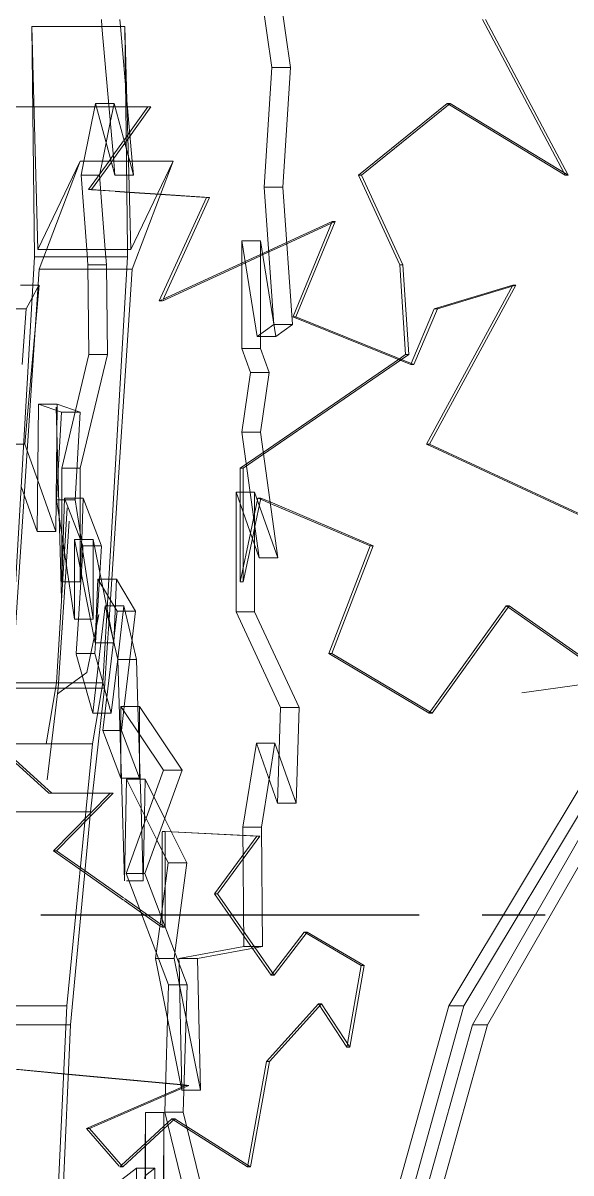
# Model space of a CAD drawing. Header units: millimetres. Extents: x -39027 to 364494, y -35256 to 94895.
# Drawn here: x 329984 to 330674, y 33604 to 35051 of the extents above; entities that cross this region are included whole.
import ezdxf

# ---------------------------------------------------------------- set-up
doc = ezdxf.new("R2010")
doc.units = ezdxf.units.MM
doc.header["$LTSCALE"] = 25
doc.linetypes.add('CENTER2', pattern=[28.575, 19.05, -3.175, 3.175, -3.175])
doc.layers.add('Grid-18', color=6, linetype='CENTER2')
doc.layers.add('L-PLNT', color=71, linetype='Continuous', lineweight=5)

# ---------------------------------------------------------------- blocks, each defined once
blk = doc.blocks.new('PLANTING_Coloured tree scaleable - 6 Meters-971505-RAMP SECTION')
at = {"layer": 'L-PLNT'}
for p, q in [((12928.8, 58366.7), (12911.7, 58487.1)), ((12935.2, 58487.1), (12952.2, 58366.7)), ((12714.2, 58426.9), (12714.9, 58418.4)), ((12738.3, 58418.4), (12737.6, 58426.9)), ((13296.3, 58234.6), (13194, 58426.9)), ((13197.8, 58426.9), (13301.9, 58231.2)), ((12634, 58137.4), (12626.6, 58418.4)), ((12626.6, 58418.4), (12630, 58128.4)), ((12626.6, 58418.4), (12743.7, 58418.4)), ((12714.9, 58418.4), (12729.7, 58248.8)), ((12746, 58330.3), (12738.3, 58418.4)), ((12745.7, 58248.8), (12743.7, 58418.4)), ((12743.7, 58418.4), (12748.2, 58248.8)), ((12919.1, 58216.1), (12928.8, 58366.7)), ((12928.8, 58366.7), (12952.2, 58366.7)), ((12952.2, 58366.7), (12942.5, 58216.1)), ((12753.1, 58248.8), (12746, 58330.3)), ((12560.3, 58317), (12627.8, 58317)), ((12627.8, 58317), (12560.3, 58317)), ((12627.8, 58317), (12705.9, 58317)), ((12705.9, 58317), (12627.8, 58317)), ((12706.9, 58321.5), (12692.1, 58248.8)), ((12706.6, 58317), (12723.8, 58317)), ((12723.8, 58317), (12706.6, 58317)), ((12726.5, 58248.8), (12706.9, 58321.5)), ((12706.9, 58321.5), (12723.4, 58321.5)), ((12723.4, 58321.5), (12730.3, 58321.5)), ((12723.8, 58317), (12731.5, 58317)), ((12731.5, 58317), (12723.8, 58317)), ((12725.4, 58297.6), (12730.3, 58321.5)), ((12730.3, 58321.5), (12748, 58255.8)), ((12731.5, 58317), (12746.4, 58317)), ((12746.4, 58317), (12731.5, 58317)), ((12746.4, 58317), (12772.6, 58317)), ((12776.4, 58317), (12746.4, 58317)), ((12772.6, 58317), (12747.3, 58281.7)), ((12747.5, 58276.6), (12776.4, 58317)), ((12776.4, 58317), (12772.6, 58317)), ((13037.8, 58231.2), (13149.4, 58321.5)), ((13153.2, 58321.5), (13041.6, 58231.2)), ((13149.4, 58321.5), (13151.5, 58320.2)), ((13153.2, 58321.5), (13149.4, 58321.5)), ((13152.6, 58319.5), (13298.1, 58231.2)), ((13301.9, 58231.2), (13153.2, 58321.5)), ((12715.6, 58248.8), (12725.4, 58297.6)), ((12747.3, 58281.7), (12742.7, 58275.3)), ((12741.9, 58274.2), (12729.1, 58256.2)), ((12729.5, 58251.5), (12743.8, 58271.5)), ((12743.8, 58271.5), (12747.5, 58276.6)), ((12729.1, 58256.2), (12723.8, 58248.8)), ((12727.6, 58248.8), (12729.5, 58251.5)), ((12748, 58255.8), (12749.9, 58248.8)), ((12687.3, 58248.8), (12634, 58137.4)), ((12635.8, 58112.6), (12687.3, 58248.8)), ((12687.3, 58248.8), (12804.4, 58248.8)), ((12692.1, 58248.8), (12688.6, 58231.2)), ((12723.8, 58248.8), (12698.1, 58213)), ((12701.9, 58213), (12726.8, 58247.7)), ((12712, 58231.2), (12715.6, 58248.8)), ((12731.2, 58231.2), (12726.5, 58248.8)), ((12729.7, 58248.8), (12731.2, 58231.2)), ((12747, 58137.4), (12745.7, 58248.8)), ((12748.2, 58248.8), (12751.2, 58137.4)), ((12749.9, 58248.8), (12754.7, 58231.2)), ((12751.2, 58137.4), (12804.4, 58248.8)), ((12804.4, 58248.8), (12752.9, 58112.6)), ((12754.7, 58231.2), (12753.1, 58248.8)), ((12688.6, 58231.2), (12695.7, 58137.4)), ((12688.6, 58231.2), (12712, 58231.2)), ((12719.1, 58137.4), (12712, 58231.2)), ((12731.2, 58231.2), (12748.7, 58231.2)), ((12748.7, 58231.2), (12754.7, 58231.2)), ((13089.8, 58118.2), (13037.8, 58231.2)), ((13041.6, 58231.2), (13037.8, 58231.2)), ((13041.6, 58231.2), (13093.7, 58118.2)), ((13298.1, 58231.2), (13296.3, 58234.6)), ((13301.9, 58231.2), (13298.1, 58231.2)), ((12698.1, 58213), (12701.4, 58212.7)), ((12701.6, 58213), (12698.1, 58213)), ((12730.8, 58211), (12701.9, 58213)), ((12702.1, 58212.7), (12730.8, 58210.8)), ((12749.2, 58209.8), (12731.4, 58211)), ((12731.4, 58210.7), (12749.2, 58209.5)), ((12788.7, 58207.1), (12749.2, 58209.8)), ((12749.2, 58209.5), (12788.6, 58206.9)), ((12931.2, 58043), (12919.1, 58216.1)), ((12919.1, 58216.1), (12942.5, 58216.1)), ((12942.5, 58216.1), (12954.7, 58043)), ((12846.5, 58202.9), (12787.1, 58072.8)), ((12788.6, 58206.9), (12846.5, 58202.9)), ((12850.3, 58202.9), (12788.7, 58207.1)), ((12791.4, 58073.8), (12850.3, 58202.9)), ((12850.3, 58202.9), (12846.5, 58202.9)), ((12947.4, 58146.5), (13004.8, 58172.9)), ((13008.6, 58172.9), (12947.5, 58144.8)), ((13004.8, 58172.9), (12955.5, 58053.2)), ((12959.1, 58052.8), (13008.6, 58172.9)), ((13008.6, 58172.9), (13004.8, 58172.9)), ((12634, 58137.4), (12751.2, 58137.4)), ((12695.7, 58137.4), (12697.1, 58118.2)), ((12720.5, 58118.2), (12719.1, 58137.4)), ((12747.1, 58128.4), (12747, 58137.4)), ((12891, 58012.9), (12891, 58148.4)), ((12891, 58148.4), (12910.5, 58027.9)), ((12891, 58148.4), (12914.4, 58148.4)), ((12933.9, 58027.9), (12914.4, 58148.4)), ((12914.4, 58148.4), (12914.4, 58027.9)), ((12947.5, 58144.8), (12915.1, 58129.9)), ((12915.2, 58131.7), (12947.4, 58146.5)), ((12630, 58128.4), (12598.9, 57592)), ((12630, 58128.4), (12747.1, 58128.4)), ((12723.6, 57722.4), (12747.1, 58128.4)), ((12895.5, 58120.9), (12791.6, 58073.1)), ((12791.9, 58075), (12895.2, 58122.5)), ((12895.2, 58122.5), (12914.4, 58131.4)), ((12914.4, 58129.6), (12895.5, 58120.9)), ((12601.1, 57585.5), (12635.8, 58112.6)), ((12635.8, 58112.6), (12752.9, 58112.6)), ((12697.1, 58118.2), (12698.3, 58005.3)), ((12697.1, 58118.2), (12720.5, 58118.2)), ((12721.7, 58005.3), (12720.5, 58118.2)), ((12752.9, 58112.6), (12727.2, 57722.4)), ((13097.3, 58005.3), (13089.8, 58118.2)), ((13093.7, 58118.2), (13089.8, 58118.2)), ((13093.7, 58118.2), (13101.1, 58005.3)), ((12612.2, 58092.8), (12627.9, 58092.8)), ((12635.7, 58092.8), (12617.8, 57892.6)), ((12627.9, 58092.8), (12634.4, 58092.8)), ((12634.4, 58090.4), (12635.7, 58092.8)), ((13232.3, 58092.8), (13123.5, 57892.6)), ((13127.3, 57892.6), (13236.1, 58092.8)), ((13133.4, 58062.8), (13232.3, 58092.8)), ((13236.1, 58092.8), (13137.2, 58062.8)), ((13236.1, 58092.8), (13232.3, 58092.8)), ((12627, 58076.7), (12634.2, 58090.2)), ((12596, 58062.8), (12619.5, 58062.8)), ((12614.6, 57992.7), (12619.5, 58062.8)), ((12619.5, 58062.8), (12627, 58076.7)), ((12787.1, 58072.8), (12790.1, 58074.2)), ((12790.9, 58072.8), (12787.1, 58072.8)), ((13104.3, 57994), (13133.4, 58062.8)), ((13137.2, 58062.8), (13107.5, 57992.7)), ((13137.2, 58062.8), (13133.4, 58062.8)), ((12955.3, 58052.8), (13103.7, 57992.7)), ((12959.1, 58052.8), (12955.3, 58052.8)), ((13107.5, 57992.7), (12959.1, 58052.8)), ((12910.5, 58027.9), (12931.2, 58043)), ((12931.2, 58043), (12954.7, 58043)), ((12954.7, 58043), (12933.9, 58027.9)), ((12910.5, 58027.9), (12933.9, 58027.9)), ((12914.4, 58027.9), (12914.4, 58012.9)), ((12698.3, 58005.3), (12681.5, 57934.7)), ((12687.6, 57862.3), (12721.7, 58005.3)), ((12698.3, 58005.3), (12721.7, 58005.3)), ((12902, 57982.7), (12891, 58012.9)), ((12891, 58012.9), (12914.4, 58012.9)), ((12914.4, 58012.9), (12925.4, 57982.7)), ((13089.5, 58000), (13097.3, 58005.3)), ((13101.1, 58005.3), (13091.9, 57999)), ((13101.1, 58005.3), (13097.3, 58005.3)), ((12917.9, 57882.2), (13089.5, 58000)), ((13091.9, 57999), (12918.3, 57879.8)), ((13103.7, 57992.7), (13104.3, 57994)), ((13107.5, 57992.7), (13103.7, 57992.7)), ((12891, 57907.5), (12902, 57982.7)), ((12902, 57982.7), (12902, 57982.7)), ((12902, 57982.7), (12925.4, 57982.7)), ((12925.4, 57982.7), (12914.4, 57907.5)), ((12925.4, 57982.7), (12925.4, 57982.7)), ((12635, 57942.7), (12633.3, 57782.5)), ((12664.1, 57932.7), (12635, 57942.7)), ((12635, 57942.7), (12658.4, 57942.7)), ((12656.8, 57782.5), (12658.4, 57942.7)), ((12663.9, 57696.8), (12657.4, 57939)), ((12657.7, 57822.5), (12664.1, 57932.7)), ((12658.4, 57942.7), (12687.6, 57932.7)), ((12664.1, 57932.7), (12687.6, 57932.7)), ((12681.5, 57934.7), (12664.2, 57862.3)), ((12687.6, 57932.7), (12681.1, 57822.5)), ((12913, 57749.4), (12891, 57907.5)), ((12891, 57907.5), (12914.4, 57907.5)), ((12914.4, 57907.5), (12936.4, 57749.4)), ((12594.4, 57892.6), (12616.3, 57892.6)), ((12616.3, 57892.6), (12617.8, 57892.6)), ((12617.8, 57892.6), (12634, 57846.9)), ((13123.5, 57892.6), (13126.2, 57891.4)), ((13127.3, 57892.6), (13123.5, 57892.6)), ((13126.6, 57891.1), (13360.9, 57782.5)), ((13364.7, 57782.5), (13127.3, 57892.6)), ((12889, 57862.3), (12917.9, 57882.2)), ((12918.3, 57879.8), (12892.8, 57862.3)), ((12664.2, 57862.3), (12664.2, 57719.3)), ((12664.2, 57862.3), (12683.4, 57862.3)), ((12683.4, 57862.3), (12687.6, 57862.3)), ((12687.6, 57824.7), (12687.6, 57862.3)), ((12889, 57832.2), (12889, 57862.3)), ((12892.8, 57862.3), (12889, 57862.3)), ((12892.8, 57862.3), (12892.8, 57832.2)), ((12634, 57846.9), (12656.8, 57782.5)), ((12633.3, 57782.5), (12613.2, 57839.3)), ((12883.7, 57681.6), (12883.7, 57832.2)), ((12883.7, 57832.2), (12913, 57749.4)), ((12883.7, 57832.2), (12907.1, 57832.2)), ((12889, 57817.1), (12889, 57832.2)), ((12892.8, 57832.2), (12892.8, 57806.4)), ((12936.4, 57749.4), (12907.1, 57832.2)), ((12907.1, 57832.2), (12907.1, 57765.9)), ((12661.8, 57795.4), (12657.7, 57822.5)), ((12657.7, 57822.5), (12681.1, 57822.5)), ((12664.2, 57719.3), (12667.8, 57824.7)), ((12667.8, 57824.7), (12687.9, 57772.5)), ((12667.8, 57824.7), (12681.2, 57824.7)), ((12681.1, 57822.5), (12685.2, 57795.4)), ((12681.2, 57824.7), (12691.3, 57824.7)), ((12687.6, 57779.4), (12687.6, 57824.7)), ((12691.3, 57824.7), (12689.4, 57772.5)), ((12714.1, 57765.4), (12691.3, 57824.7)), ((12889, 57719.3), (12889, 57817.1)), ((12911.3, 57824.7), (12907.1, 57804.8)), ((12907.1, 57786.8), (12915.1, 57824.7)), ((12914.8, 57823.2), (12911.3, 57824.7)), ((12915.1, 57824.7), (12911.3, 57824.7)), ((12926.8, 57818), (12914.8, 57823.2)), ((12915.1, 57824.7), (12926.6, 57819.8)), ((12926.6, 57819.8), (13056.5, 57764.4)), ((13052.7, 57764.4), (12926.8, 57818)), ((12670.9, 57812.3), (12657.5, 57592)), ((12892.8, 57806.4), (12892.8, 57719.3)), ((12907.1, 57804.8), (12902, 57780.5)), ((12673.5, 57795.4), (12659.6, 57585.5)), ((12680.4, 57672.4), (12661.8, 57795.4)), ((12685.2, 57795.4), (12688.6, 57772.5)), ((12633.3, 57782.5), (12656.8, 57782.5)), ((12687.6, 57773.3), (12687.6, 57779.4)), ((12902, 57780.5), (12889, 57719.3)), ((12892.8, 57719.3), (12904.3, 57773.8)), ((12904.3, 57773.8), (12907.1, 57786.8)), ((12706.3, 57642.3), (12680.4, 57772.5)), ((12680.4, 57772.5), (12680.4, 57672.4)), ((12680.4, 57772.5), (12703.8, 57772.5)), ((12690.7, 57759.1), (12685.2, 57672.4)), ((12687.6, 57719.3), (12687.6, 57771.4)), ((12689.3, 57768.2), (12687.6, 57719.3)), ((12688.3, 57771.4), (12689.1, 57769.3)), ((12688.8, 57771.4), (12703.8, 57672.4)), ((12689.1, 57769.3), (12691, 57764.4)), ((12689.4, 57771.4), (12689.3, 57768.8)), ((12691, 57764.4), (12690.7, 57759.1)), ((12691, 57764.4), (12705.4, 57764.4)), ((12703.8, 57672.4), (12703.8, 57772.5)), ((12703.8, 57772.5), (12713.8, 57722.4)), ((12705.4, 57764.4), (12714.1, 57764.4)), ((12712.3, 57730), (12714.4, 57764.4)), ((12907.1, 57765.9), (12907.1, 57681.6)), ((13000.6, 57628.9), (13052.7, 57764.4)), ((13056.5, 57764.4), (13004.4, 57628.9)), ((13056.5, 57764.4), (13052.7, 57764.4)), ((12913, 57749.4), (12936.4, 57749.4)), ((12711.8, 57722.4), (12712.3, 57730)), ((12664.2, 57719.3), (12680.4, 57719.3)), ((12680.4, 57719.3), (12687.6, 57719.3)), ((12709.6, 57722.4), (12706.3, 57642.3)), ((12706.8, 57643), (12711.8, 57722.4)), ((12733.9, 57682.4), (12709.6, 57722.4)), ((12709.6, 57722.4), (12733, 57722.4)), ((12713.8, 57722.4), (12729.7, 57642.3)), ((12721.4, 57684.2), (12723.6, 57722.4)), ((12727.2, 57722.4), (12723.9, 57671.8)), ((12729.7, 57642.3), (12733, 57722.4)), ((12733, 57722.4), (12757.3, 57682.4)), ((12892.8, 57719.3), (12889, 57719.3)), ((12713.6, 57642.3), (12719.1, 57689.2)), ((12719.1, 57689.2), (12723.7, 57669.3)), ((12719.1, 57689.2), (12720.4, 57689.2)), ((12720.4, 57689.2), (12725, 57689.2)), ((12725, 57689.2), (12742.5, 57689.2)), ((12742.5, 57689.2), (12734.7, 57622.4)), ((12752.8, 57644.9), (12742.5, 57689.2)), ((13223.7, 57689.2), (13127, 57553.7)), ((13130.8, 57553.7), (13227.5, 57689.2)), ((13226.3, 57687.4), (13223.7, 57689.2)), ((13227.5, 57689.2), (13223.7, 57689.2)), ((13320.5, 57621.4), (13226.3, 57687.4)), ((13227.5, 57689.2), (13324.3, 57621.4)), ((12680.4, 57672.4), (12703.8, 57672.4)), ((12685.2, 57672.4), (12682.5, 57628.9)), ((12707, 57659.4), (12710.9, 57678.1)), ((12716, 57532.2), (12733.9, 57682.4)), ((12719, 57642.3), (12721.4, 57684.2)), ((12733.9, 57682.4), (12757.3, 57682.4)), ((12757.3, 57682.4), (12743, 57562.3)), ((12939.8, 57561.2), (12883.7, 57681.6)), ((12883.7, 57681.6), (12907.1, 57681.6)), ((12907.1, 57681.6), (12963.2, 57561.2)), ((12695.7, 57605.1), (12707, 57659.4)), ((12723.9, 57671.8), (12721.9, 57642.3)), ((12723.7, 57669.3), (12728.1, 57650.3)), ((12728.1, 57650.3), (12734.9, 57621.4)), ((12758.3, 57621.4), (12752.8, 57644.9)), ((12682.6, 57628.9), (12705.9, 57628.9)), ((12703.2, 57553.7), (12713.6, 57642.3)), ((12705.9, 57628.9), (12706.7, 57642.3)), ((12717.9, 57585.5), (12705.9, 57628.9)), ((12706.3, 57642.3), (12729.1, 57642.3)), ((12716, 57592), (12719, 57642.3)), ((12721.9, 57642.3), (12718.2, 57585.5)), ((13127, 57553.7), (13000.6, 57628.9)), ((13004.4, 57628.9), (13000.6, 57628.9)), ((13004.4, 57628.9), (13130.8, 57553.7)), ((12682.6, 57628.3), (12703.2, 57553.7)), ((12734.7, 57622.4), (12726.6, 57553.7)), ((12734.9, 57621.4), (12738.7, 57496.2)), ((12734.9, 57621.4), (12750.1, 57621.4)), ((12750.1, 57621.4), (12758.3, 57621.4)), ((12760.1, 57562.3), (12758.3, 57621.4)), ((12658.9, 57578.2), (12695.7, 57605.1)), ((13243.4, 57579.5), (13444, 57607.5)), ((12598.9, 57592), (12645.8, 57592)), ((12601.1, 57585.5), (12647.9, 57585.5)), ((12657.5, 57592), (12644.5, 57515.5)), ((12645.8, 57592), (12716, 57592)), ((12659.6, 57585.5), (12645.9, 57470)), ((12647.9, 57585.5), (12718.2, 57585.5)), ((12718.2, 57585.5), (12700.6, 57429.5)), ((12703, 57515.5), (12716, 57592)), ((12726.6, 57553.7), (12718.1, 57584.7)), ((12792.3, 57482.2), (12738.7, 57562.3)), ((12738.7, 57562.3), (12738.7, 57472.2)), ((12738.7, 57562.3), (12762.2, 57562.3)), ((12743, 57562.3), (12739.5, 57532.2)), ((12762.9, 57470.9), (12760.1, 57562.3)), ((12762.2, 57472.2), (12762.2, 57562.3)), ((12762.2, 57562.3), (12815.7, 57482.2)), ((12936.1, 57440.7), (12939.8, 57561.2)), ((12939.8, 57561.2), (12963.2, 57561.2)), ((12963.2, 57561.2), (12959.5, 57440.7)), ((12703.2, 57553.7), (12714.1, 57553.7)), ((12714.6, 57553.7), (12726.6, 57553.7)), ((13130.8, 57553.7), (13127, 57553.7)), ((12738.7, 57472.2), (12716, 57532.2)), ((12716, 57532.2), (12738.7, 57532.2)), ((12739.5, 57532.2), (12762.2, 57472.2)), ((12585.9, 57515.5), (12632.7, 57515.5)), ((12632.7, 57515.5), (12703, 57515.5)), ((12670.5, 57185.6), (12703, 57515.5)), ((12892.2, 57410.6), (12909.3, 57516)), ((12909.3, 57516), (12936.1, 57440.7)), ((12909.3, 57516), (12932.7, 57516)), ((12932.7, 57516), (12925.4, 57470.8)), ((12959.5, 57440.7), (12932.7, 57516)), ((13151.5, 57185.6), (13349.8, 57515.5)), ((13368.8, 57515.5), (13170.5, 57185.6)), ((12647.8, 57453.2), (12592, 57504)), ((12592.3, 57507.2), (12651.6, 57453.2)), ((12738.7, 57496.2), (12739.5, 57472.3)), ((12738.7, 57472.2), (12762.2, 57472.2)), ((12739.5, 57472.2), (12743.4, 57342.9)), ((12743.4, 57342.9), (12745.9, 57470.9)), ((12745.2, 57352), (12792.3, 57482.2)), ((12745.9, 57470.9), (12783.9, 57394.3)), ((12745.9, 57470.9), (12769.3, 57470.9)), ((12764.1, 57434.3), (12762.9, 57470.9)), ((12769.3, 57470.9), (12768.4, 57425.5)), ((12815.7, 57482.2), (12768.7, 57352)), ((12793.8, 57421.6), (12769.3, 57470.9)), ((12792.3, 57482.2), (12815.7, 57482.2)), ((12925.4, 57470.8), (12915.6, 57410.6)), ((12703.3, 57453.2), (12647.8, 57453.2)), ((12651.6, 57453.2), (12647.8, 57453.2)), ((12651.6, 57453.2), (12703.3, 57453.2)), ((12728.9, 57453), (12700.1, 57423.9)), ((12700.5, 57428.2), (12725.2, 57453.2)), ((12725.2, 57453.2), (12703.3, 57453.2)), ((12703.3, 57453.2), (12728.8, 57453.2)), ((12728.8, 57453.2), (12725.2, 57453.2)), ((12936.1, 57440.7), (12959.5, 57440.7)), ((12583.5, 57429.5), (12630.4, 57429.5)), ((12630.4, 57429.5), (12700.6, 57429.5)), ((12653.7, 57380.8), (12700.5, 57428.2)), ((12700.6, 57429.5), (12675.4, 57161.8)), ((12766.9, 57342.9), (12764.1, 57434.3)), ((13335.2, 57429.5), (13181.3, 57161.8)), ((13200.3, 57161.8), (13354.2, 57429.5)), ((12700.1, 57423.9), (12657.5, 57380.8)), ((12768.4, 57425.5), (12766.9, 57342.9)), ((12821.7, 57365.5), (12793.8, 57421.6)), ((12793.8, 57404.8), (12790.8, 57405)), ((12794.6, 57405), (12790.8, 57405)), ((12790.8, 57404.3), (12790.8, 57380.6)), ((12794.6, 57372.9), (12794.6, 57405)), ((12794.6, 57405), (12913.8, 57398.9)), ((12910, 57398.9), (12794.6, 57404.8)), ((12856.4, 57326.6), (12910, 57398.9)), ((12913.8, 57398.9), (12860.2, 57326.6)), ((12893.4, 57260.1), (12892.2, 57410.6)), ((12892.2, 57410.6), (12915.6, 57410.6)), ((12913.8, 57398.9), (12910, 57398.9)), ((12915.6, 57410.6), (12916.9, 57260.1)), ((12783.9, 57394.3), (12798.3, 57365.5)), ((12693.4, 57352.9), (12653.7, 57380.8)), ((12657.5, 57380.8), (12653.7, 57380.8)), ((12657.5, 57380.8), (12693.7, 57355.4)), ((12790.8, 57380.6), (12790.8, 57308.3)), ((12794.6, 57337.2), (12794.6, 57372.9)), ((12693.7, 57355.4), (12741.9, 57321.4)), ((12798.3, 57365.5), (12789.4, 57297.7)), ((12798.3, 57365.5), (12821.7, 57365.5)), ((12806.8, 57252.1), (12821.7, 57365.5)), ((12741.9, 57318.7), (12693.4, 57352.9)), ((12798.7, 57211.9), (12745.2, 57352)), ((12745.2, 57352), (12768.7, 57352)), ((12746, 57342.9), (12766.9, 57342.9)), ((12768.7, 57352), (12822.2, 57211.9)), ((12794.6, 57284.4), (12794.6, 57337.2)), ((12904.3, 57257.8), (12856.4, 57326.6)), ((12860.2, 57326.6), (12856.4, 57326.6)), ((12860.2, 57326.6), (12907.7, 57258.4)), ((12787.9, 57286.4), (12742.9, 57318.1)), ((12743.1, 57320.6), (12788.2, 57288.8)), ((12789.4, 57297.7), (12782.5, 57245)), ((12790.8, 57308.3), (12790.8, 57294)), ((12790.8, 57284.4), (12787.9, 57286.4)), ((12788.2, 57288.8), (12794.5, 57284.5)), ((12790.8, 57294), (12790.8, 57284.4)), ((12794.5, 57284.4), (12790.8, 57284.4)), ((12969.6, 57278.3), (12927.9, 57224)), ((12931.7, 57224), (12973.4, 57278.3)), ((12972.2, 57276.8), (12969.6, 57278.3)), ((12973.4, 57278.3), (12969.6, 57278.3)), ((13041.1, 57236.1), (12972.2, 57276.8)), ((12973.4, 57278.3), (13044.9, 57236.1)), ((12811.7, 57245), (12893.4, 57260.1)), ((12916.9, 57260.1), (12835.2, 57245)), ((12893.4, 57260.1), (12916.9, 57260.1)), ((12927.9, 57224), (12904.3, 57257.8)), ((12907.7, 57258.4), (12931.7, 57224)), ((12782.5, 57245), (12815.4, 57079.4)), ((12782.5, 57245), (12805.9, 57245)), ((12805.9, 57245), (12806.8, 57252.1)), ((12812.5, 57211.9), (12805.9, 57245)), ((12811.9, 57238.9), (12811.7, 57245)), ((12811.7, 57245), (12835.2, 57245)), ((12815.4, 57079.4), (12811.9, 57238.9)), ((12835.2, 57245), (12838.8, 57079.4)), ((12931.7, 57224), (12927.9, 57224)), ((13024, 57138.1), (13041.1, 57236.1)), ((13044.9, 57236.1), (13027, 57133.6)), ((13044.9, 57236.1), (13041.1, 57236.1)), ((12793.9, 57051.7), (12798.7, 57211.9)), ((12798.7, 57211.9), (12822.2, 57211.9)), ((12820.9, 57169.6), (12812.5, 57211.9)), ((12822.2, 57211.9), (12817.3, 57051.7)), ((12600.2, 57185.6), (12670.5, 57185.6)), ((12646.8, 56665.3), (12670.5, 57185.6)), ((12921.9, 57115.5), (12987.5, 57187.9)), ((12991.3, 57187.9), (12925.7, 57115.5)), ((12987.5, 57187.9), (13023.2, 57133.6)), ((12991.3, 57187.9), (12987.5, 57187.9)), ((13027, 57133.6), (12991.3, 57187.9)), ((13006.9, 56665.3), (13151.5, 57185.6)), ((13170.5, 57185.6), (13025.9, 56665.3)), ((13162.9, 57185.6), (13151.5, 57185.6)), ((13170.5, 57185.6), (13162.9, 57185.6)), ((12838.8, 57079.4), (12820.9, 57169.6)), ((12605.1, 57161.8), (12675.4, 57161.8)), ((12675.4, 57161.8), (12651.2, 56631)), ((13181.3, 57161.8), (13033.7, 56631)), ((13052.7, 56631), (13200.3, 57161.8)), ((13192.7, 57161.8), (13181.3, 57161.8)), ((13200.3, 57161.8), (13192.7, 57161.8)), ((13023.2, 57133.6), (13023.9, 57137.4)), ((13027, 57133.6), (13023.2, 57133.6)), ((12672.6, 57099.6), (12561.2, 57110)), ((12898.5, 56985), (12921.9, 57115.5)), ((12925.7, 57115.5), (12901.9, 56982.8)), ((12925.7, 57115.5), (12921.9, 57115.5)), ((12599.9, 57106), (12672.5, 57099.2)), ((12672.5, 57099.2), (12814.1, 57085.9)), ((12814, 57086.3), (12672.6, 57099.6)), ((12814.7, 57082.8), (12695.4, 57031.1)), ((12699.2, 57031.1), (12815, 57081.3)), ((12818.3, 57085.9), (12814, 57086.3)), ((12815.3, 57085.8), (12818.3, 57085.6)), ((12818.3, 57084.3), (12815.3, 57083.1)), ((12815.3, 57081.4), (12818.2, 57082.7)), ((12815.4, 57079.4), (12818.1, 57079.4)), ((12818.1, 57079.4), (12838.8, 57079.4)), ((12818.2, 57082.7), (12824.4, 57085.3)), ((12824.4, 57085.3), (12818.3, 57085.9)), ((12818.3, 57085.6), (12820.6, 57085.3)), ((12820.6, 57085.3), (12818.3, 57084.3)), ((12824.4, 57085.3), (12820.6, 57085.3)), ((12767.9, 56731.4), (12769.6, 57051.3)), ((12769.6, 57051.3), (12769.6, 56781.4)), ((12769.6, 57051.3), (12793, 57051.3)), ((12793, 57051.3), (12792.2, 56901.5)), ((12793, 56901.5), (12793, 57051.3)), ((12818.2, 56951.6), (12793.9, 57051.7)), ((12793.9, 57051.7), (12817.3, 57051.7)), ((12817.3, 57051.7), (12841.6, 56951.6)), ((12792.9, 57034.1), (12802.7, 57043.1)), ((12806.5, 57043.1), (12792.9, 57030.6)), ((12802.7, 57043.1), (12822.4, 57030.7)), ((12806.5, 57043.1), (12802.7, 57043.1)), ((12821.7, 57033.5), (12806.5, 57043.1)), ((12695.4, 57031.1), (12736.5, 56983.6)), ((12699.2, 57031.1), (12695.4, 57031.1)), ((12741, 56982.8), (12699.2, 57031.1)), ((12769.6, 57012.6), (12792.7, 57033.9)), ((12792.5, 57030.2), (12769.6, 57009.1)), ((12901.9, 56982.8), (12821.7, 57033.5)), ((12822.4, 57030.7), (12898.1, 56982.8)), ((12739.3, 56984.8), (12769.4, 57012.4)), ((12769.3, 57008.9), (12741, 56982.8)), ((12717.7, 56949.9), (12758.2, 56981.2)), ((12741, 56982.8), (12737.2, 56982.8)), ((12737.8, 56983.4), (12739.3, 56984.8)), ((12758.2, 56981.2), (12758.2, 56691.3)), ((12758.2, 56981.2), (12769.2, 56981.2)), ((12781.6, 56981.2), (12769.6, 56971.8)), ((12769.6, 56981.2), (12781.6, 56981.2)), ((12781.6, 56781.4), (12781.6, 56981.2)), ((12898.1, 56982.8), (12898.5, 56985)), ((12901.9, 56982.8), (12898.1, 56982.8))]:
    blk.add_line(p, q, dxfattribs=at)

msp = doc.modelspace()

# ---------------------------------------------------------------- linework, layer by layer
at = {"layer": 'Grid-18'}
msp.add_line((301431.4, 33928.7), (334890.4, 33928.7), dxfattribs=at)

# ---------------------------------------------------------------- block references
at = {"layer": 'L-PLNT'}
msp.add_blockref('PLANTING_Coloured tree scaleable - 6 Meters-971505-RAMP SECTION', (317368.4, -23371.3), dxfattribs=at)

doc.saveas('drawing.dxf')
